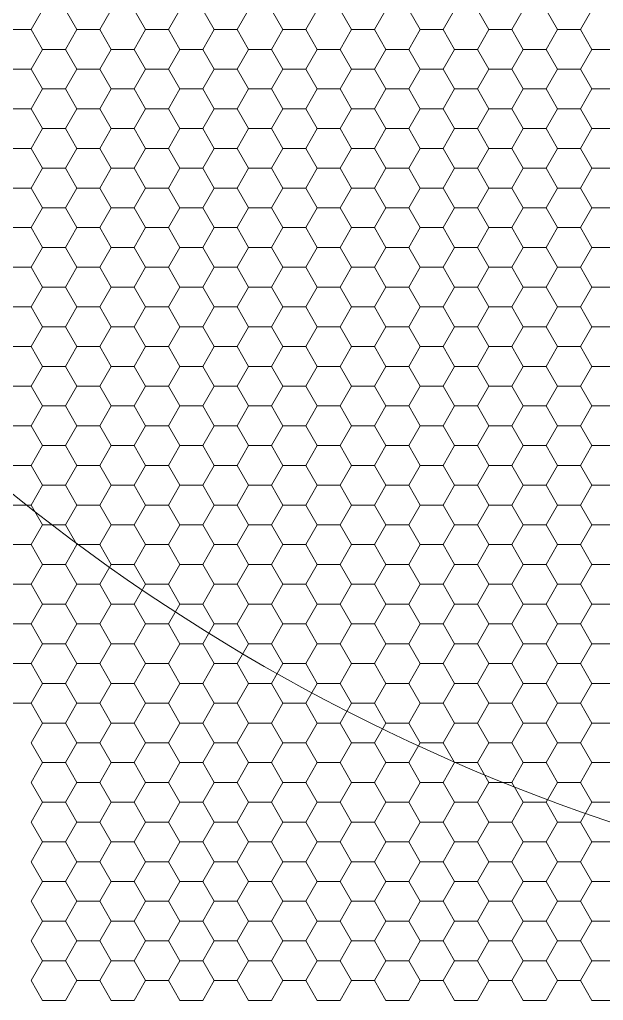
# Model space of a CAD drawing. Header units: inches. Extents: x 59 to 241, y -1 to 185.
# Drawn here: x 97.5 to 123, y -0.87 to 42 of the extents above; entities that cross this region are included whole.
import ezdxf

# ---------------------------------------------------------------- set-up
doc = ezdxf.new("R2010")
doc.units = ezdxf.units.IN
doc.header["$MEASUREMENT"] = 0
doc.layers.get('0').update_dxf_attribs({"lineweight": 0})

msp = doc.modelspace()

# ---------------------------------------------------------------- linework, layer by layer
at = {"color": 251, "linetype": 'Continuous', "lineweight": 0, "flags": 128}
for points in [[(98, 43.301), (97, 43.301), (96.5, 42.435), (97, 41.569), (98, 41.569), (98.5, 42.435)], [(101, 43.301), (100, 43.301), (99.5, 42.435), (100, 41.569), (101, 41.569), (101.5, 42.435)], [(104, 43.301), (103, 43.301), (102.5, 42.435), (103, 41.569), (104, 41.569), (104.5, 42.435)], [(107, 43.301), (106, 43.301), (105.5, 42.435), (106, 41.569), (107, 41.569), (107.5, 42.435)], [(110, 43.301), (109, 43.301), (108.5, 42.435), (109, 41.569), (110, 41.569), (110.5, 42.435)], [(113, 43.301), (112, 43.301), (111.5, 42.435), (112, 41.569), (113, 41.569), (113.5, 42.435)], [(116, 43.301), (115, 43.301), (114.5, 42.435), (115, 41.569), (116, 41.569), (116.5, 42.435)], [(119, 43.301), (118, 43.301), (117.5, 42.435), (118, 41.569), (119, 41.569), (119.5, 42.435)], [(122, 43.301), (121, 43.301), (120.5, 42.435), (121, 41.569), (122, 41.569), (122.5, 42.435)], [(99.5, 42.435), (98.5, 42.435), (98, 41.569), (98.5, 40.703), (99.5, 40.703), (100, 41.569)], [(102.5, 42.435), (101.5, 42.435), (101, 41.569), (101.5, 40.703), (102.5, 40.703), (103, 41.569)], [(105.5, 42.435), (104.5, 42.435), (104, 41.569), (104.5, 40.703), (105.5, 40.703), (106, 41.569)], [(108.5, 42.435), (107.5, 42.435), (107, 41.569), (107.5, 40.703), (108.5, 40.703), (109, 41.569)], [(111.5, 42.435), (110.5, 42.435), (110, 41.569), (110.5, 40.703), (111.5, 40.703), (112, 41.569)], [(114.5, 42.435), (113.5, 42.435), (113, 41.569), (113.5, 40.703), (114.5, 40.703), (115, 41.569)], [(117.5, 42.435), (116.5, 42.435), (116, 41.569), (116.5, 40.703), (117.5, 40.703), (118, 41.569)], [(120.5, 42.435), (119.5, 42.435), (119, 41.569), (119.5, 40.703), (120.5, 40.703), (121, 41.569)], [(123.5, 42.435), (122.5, 42.435), (122, 41.569), (122.5, 40.703), (123.5, 40.703), (124, 41.569)], [(98, 41.569), (97, 41.569), (96.5, 40.703), (97, 39.837), (98, 39.837), (98.5, 40.703)], [(101, 41.569), (100, 41.569), (99.5, 40.703), (100, 39.837), (101, 39.837), (101.5, 40.703)], [(104, 41.569), (103, 41.569), (102.5, 40.703), (103, 39.837), (104, 39.837), (104.5, 40.703)], [(107, 41.569), (106, 41.569), (105.5, 40.703), (106, 39.837), (107, 39.837), (107.5, 40.703)], [(110, 41.569), (109, 41.569), (108.5, 40.703), (109, 39.837), (110, 39.837), (110.5, 40.703)], [(113, 41.569), (112, 41.569), (111.5, 40.703), (112, 39.837), (113, 39.837), (113.5, 40.703)], [(116, 41.569), (115, 41.569), (114.5, 40.703), (115, 39.837), (116, 39.837), (116.5, 40.703)], [(119, 41.569), (118, 41.569), (117.5, 40.703), (118, 39.837), (119, 39.837), (119.5, 40.703)], [(122, 41.569), (121, 41.569), (120.5, 40.703), (121, 39.837), (122, 39.837), (122.5, 40.703)], [(99.5, 40.703), (98.5, 40.703), (98, 39.837), (98.5, 38.971), (99.5, 38.971), (100, 39.837)], [(102.5, 40.703), (101.5, 40.703), (101, 39.837), (101.5, 38.971), (102.5, 38.971), (103, 39.837)], [(105.5, 40.703), (104.5, 40.703), (104, 39.837), (104.5, 38.971), (105.5, 38.971), (106, 39.837)], [(108.5, 40.703), (107.5, 40.703), (107, 39.837), (107.5, 38.971), (108.5, 38.971), (109, 39.837)], [(111.5, 40.703), (110.5, 40.703), (110, 39.837), (110.5, 38.971), (111.5, 38.971), (112, 39.837)], [(114.5, 40.703), (113.5, 40.703), (113, 39.837), (113.5, 38.971), (114.5, 38.971), (115, 39.837)], [(117.5, 40.703), (116.5, 40.703), (116, 39.837), (116.5, 38.971), (117.5, 38.971), (118, 39.837)], [(120.5, 40.703), (119.5, 40.703), (119, 39.837), (119.5, 38.971), (120.5, 38.971), (121, 39.837)], [(123.5, 40.703), (122.5, 40.703), (122, 39.837), (122.5, 38.971), (123.5, 38.971), (124, 39.837)], [(98, 39.837), (97, 39.837), (96.5, 38.971), (97, 38.105), (98, 38.105), (98.5, 38.971)], [(101, 39.837), (100, 39.837), (99.5, 38.971), (100, 38.105), (101, 38.105), (101.5, 38.971)], [(104, 39.837), (103, 39.837), (102.5, 38.971), (103, 38.105), (104, 38.105), (104.5, 38.971)], [(107, 39.837), (106, 39.837), (105.5, 38.971), (106, 38.105), (107, 38.105), (107.5, 38.971)], [(110, 39.837), (109, 39.837), (108.5, 38.971), (109, 38.105), (110, 38.105), (110.5, 38.971)], [(113, 39.837), (112, 39.837), (111.5, 38.971), (112, 38.105), (113, 38.105), (113.5, 38.971)], [(116, 39.837), (115, 39.837), (114.5, 38.971), (115, 38.105), (116, 38.105), (116.5, 38.971)], [(119, 39.837), (118, 39.837), (117.5, 38.971), (118, 38.105), (119, 38.105), (119.5, 38.971)], [(122, 39.837), (121, 39.837), (120.5, 38.971), (121, 38.105), (122, 38.105), (122.5, 38.971)], [(99.5, 38.971), (98.5, 38.971), (98, 38.105), (98.5, 37.239), (99.5, 37.239), (100, 38.105)], [(102.5, 38.971), (101.5, 38.971), (101, 38.105), (101.5, 37.239), (102.5, 37.239), (103, 38.105)], [(105.5, 38.971), (104.5, 38.971), (104, 38.105), (104.5, 37.239), (105.5, 37.239), (106, 38.105)], [(108.5, 38.971), (107.5, 38.971), (107, 38.105), (107.5, 37.239), (108.5, 37.239), (109, 38.105)], [(111.5, 38.971), (110.5, 38.971), (110, 38.105), (110.5, 37.239), (111.5, 37.239), (112, 38.105)], [(114.5, 38.971), (113.5, 38.971), (113, 38.105), (113.5, 37.239), (114.5, 37.239), (115, 38.105)], [(117.5, 38.971), (116.5, 38.971), (116, 38.105), (116.5, 37.239), (117.5, 37.239), (118, 38.105)], [(120.5, 38.971), (119.5, 38.971), (119, 38.105), (119.5, 37.239), (120.5, 37.239), (121, 38.105)], [(123.5, 38.971), (122.5, 38.971), (122, 38.105), (122.5, 37.239), (123.5, 37.239), (124, 38.105)], [(98, 38.105), (97, 38.105), (96.5, 37.239), (97, 36.373), (98, 36.373), (98.5, 37.239)], [(101, 38.105), (100, 38.105), (99.5, 37.239), (100, 36.373), (101, 36.373), (101.5, 37.239)], [(104, 38.105), (103, 38.105), (102.5, 37.239), (103, 36.373), (104, 36.373), (104.5, 37.239)], [(107, 38.105), (106, 38.105), (105.5, 37.239), (106, 36.373), (107, 36.373), (107.5, 37.239)], [(110, 38.105), (109, 38.105), (108.5, 37.239), (109, 36.373), (110, 36.373), (110.5, 37.239)], [(113, 38.105), (112, 38.105), (111.5, 37.239), (112, 36.373), (113, 36.373), (113.5, 37.239)], [(116, 38.105), (115, 38.105), (114.5, 37.239), (115, 36.373), (116, 36.373), (116.5, 37.239)], [(119, 38.105), (118, 38.105), (117.5, 37.239), (118, 36.373), (119, 36.373), (119.5, 37.239)], [(122, 38.105), (121, 38.105), (120.5, 37.239), (121, 36.373), (122, 36.373), (122.5, 37.239)], [(99.5, 37.239), (98.5, 37.239), (98, 36.373), (98.5, 35.507), (99.5, 35.507), (100, 36.373)], [(102.5, 37.239), (101.5, 37.239), (101, 36.373), (101.5, 35.507), (102.5, 35.507), (103, 36.373)], [(105.5, 37.239), (104.5, 37.239), (104, 36.373), (104.5, 35.507), (105.5, 35.507), (106, 36.373)], [(108.5, 37.239), (107.5, 37.239), (107, 36.373), (107.5, 35.507), (108.5, 35.507), (109, 36.373)], [(111.5, 37.239), (110.5, 37.239), (110, 36.373), (110.5, 35.507), (111.5, 35.507), (112, 36.373)], [(114.5, 37.239), (113.5, 37.239), (113, 36.373), (113.5, 35.507), (114.5, 35.507), (115, 36.373)], [(117.5, 37.239), (116.5, 37.239), (116, 36.373), (116.5, 35.507), (117.5, 35.507), (118, 36.373)], [(120.5, 37.239), (119.5, 37.239), (119, 36.373), (119.5, 35.507), (120.5, 35.507), (121, 36.373)], [(123.5, 37.239), (122.5, 37.239), (122, 36.373), (122.5, 35.507), (123.5, 35.507), (124, 36.373)], [(98, 36.373), (97, 36.373), (96.5, 35.507), (97, 34.641), (98, 34.641), (98.5, 35.507)], [(101, 36.373), (100, 36.373), (99.5, 35.507), (100, 34.641), (101, 34.641), (101.5, 35.507)], [(104, 36.373), (103, 36.373), (102.5, 35.507), (103, 34.641), (104, 34.641), (104.5, 35.507)], [(107, 36.373), (106, 36.373), (105.5, 35.507), (106, 34.641), (107, 34.641), (107.5, 35.507)], [(110, 36.373), (109, 36.373), (108.5, 35.507), (109, 34.641), (110, 34.641), (110.5, 35.507)], [(113, 36.373), (112, 36.373), (111.5, 35.507), (112, 34.641), (113, 34.641), (113.5, 35.507)], [(116, 36.373), (115, 36.373), (114.5, 35.507), (115, 34.641), (116, 34.641), (116.5, 35.507)], [(119, 36.373), (118, 36.373), (117.5, 35.507), (118, 34.641), (119, 34.641), (119.5, 35.507)], [(122, 36.373), (121, 36.373), (120.5, 35.507), (121, 34.641), (122, 34.641), (122.5, 35.507)], [(99.5, 35.507), (98.5, 35.507), (98, 34.641), (98.5, 33.775), (99.5, 33.775), (100, 34.641)], [(102.5, 35.507), (101.5, 35.507), (101, 34.641), (101.5, 33.775), (102.5, 33.775), (103, 34.641)], [(105.5, 35.507), (104.5, 35.507), (104, 34.641), (104.5, 33.775), (105.5, 33.775), (106, 34.641)], [(108.5, 35.507), (107.5, 35.507), (107, 34.641), (107.5, 33.775), (108.5, 33.775), (109, 34.641)], [(111.5, 35.507), (110.5, 35.507), (110, 34.641), (110.5, 33.775), (111.5, 33.775), (112, 34.641)], [(114.5, 35.507), (113.5, 35.507), (113, 34.641), (113.5, 33.775), (114.5, 33.775), (115, 34.641)], [(117.5, 35.507), (116.5, 35.507), (116, 34.641), (116.5, 33.775), (117.5, 33.775), (118, 34.641)], [(120.5, 35.507), (119.5, 35.507), (119, 34.641), (119.5, 33.775), (120.5, 33.775), (121, 34.641)], [(123.5, 35.507), (122.5, 35.507), (122, 34.641), (122.5, 33.775), (123.5, 33.775), (124, 34.641)], [(98, 34.641), (97, 34.641), (96.5, 33.775), (97, 32.909), (98, 32.909), (98.5, 33.775)], [(101, 34.641), (100, 34.641), (99.5, 33.775), (100, 32.909), (101, 32.909), (101.5, 33.775)], [(104, 34.641), (103, 34.641), (102.5, 33.775), (103, 32.909), (104, 32.909), (104.5, 33.775)], [(107, 34.641), (106, 34.641), (105.5, 33.775), (106, 32.909), (107, 32.909), (107.5, 33.775)], [(110, 34.641), (109, 34.641), (108.5, 33.775), (109, 32.909), (110, 32.909), (110.5, 33.775)], [(113, 34.641), (112, 34.641), (111.5, 33.775), (112, 32.909), (113, 32.909), (113.5, 33.775)], [(116, 34.641), (115, 34.641), (114.5, 33.775), (115, 32.909), (116, 32.909), (116.5, 33.775)], [(119, 34.641), (118, 34.641), (117.5, 33.775), (118, 32.909), (119, 32.909), (119.5, 33.775)], [(122, 34.641), (121, 34.641), (120.5, 33.775), (121, 32.909), (122, 32.909), (122.5, 33.775)], [(99.5, 33.775), (98.5, 33.775), (98, 32.909), (98.5, 32.043), (99.5, 32.043), (100, 32.909)], [(102.5, 33.775), (101.5, 33.775), (101, 32.909), (101.5, 32.043), (102.5, 32.043), (103, 32.909)], [(105.5, 33.775), (104.5, 33.775), (104, 32.909), (104.5, 32.043), (105.5, 32.043), (106, 32.909)], [(108.5, 33.775), (107.5, 33.775), (107, 32.909), (107.5, 32.043), (108.5, 32.043), (109, 32.909)], [(111.5, 33.775), (110.5, 33.775), (110, 32.909), (110.5, 32.043), (111.5, 32.043), (112, 32.909)], [(114.5, 33.775), (113.5, 33.775), (113, 32.909), (113.5, 32.043), (114.5, 32.043), (115, 32.909)], [(117.5, 33.775), (116.5, 33.775), (116, 32.909), (116.5, 32.043), (117.5, 32.043), (118, 32.909)], [(120.5, 33.775), (119.5, 33.775), (119, 32.909), (119.5, 32.043), (120.5, 32.043), (121, 32.909)], [(123.5, 33.775), (122.5, 33.775), (122, 32.909), (122.5, 32.043), (123.5, 32.043), (124, 32.909)], [(98, 32.909), (97, 32.909), (96.5, 32.043), (97, 31.177), (98, 31.177), (98.5, 32.043)], [(101, 32.909), (100, 32.909), (99.5, 32.043), (100, 31.177), (101, 31.177), (101.5, 32.043)], [(104, 32.909), (103, 32.909), (102.5, 32.043), (103, 31.177), (104, 31.177), (104.5, 32.043)], [(107, 32.909), (106, 32.909), (105.5, 32.043), (106, 31.177), (107, 31.177), (107.5, 32.043)], [(110, 32.909), (109, 32.909), (108.5, 32.043), (109, 31.177), (110, 31.177), (110.5, 32.043)], [(113, 32.909), (112, 32.909), (111.5, 32.043), (112, 31.177), (113, 31.177), (113.5, 32.043)], [(116, 32.909), (115, 32.909), (114.5, 32.043), (115, 31.177), (116, 31.177), (116.5, 32.043)], [(119, 32.909), (118, 32.909), (117.5, 32.043), (118, 31.177), (119, 31.177), (119.5, 32.043)], [(122, 32.909), (121, 32.909), (120.5, 32.043), (121, 31.177), (122, 31.177), (122.5, 32.043)], [(99.5, 32.043), (98.5, 32.043), (98, 31.177), (98.5, 30.311), (99.5, 30.311), (100, 31.177)], [(102.5, 32.043), (101.5, 32.043), (101, 31.177), (101.5, 30.311), (102.5, 30.311), (103, 31.177)], [(105.5, 32.043), (104.5, 32.043), (104, 31.177), (104.5, 30.311), (105.5, 30.311), (106, 31.177)], [(108.5, 32.043), (107.5, 32.043), (107, 31.177), (107.5, 30.311), (108.5, 30.311), (109, 31.177)], [(111.5, 32.043), (110.5, 32.043), (110, 31.177), (110.5, 30.311), (111.5, 30.311), (112, 31.177)], [(114.5, 32.043), (113.5, 32.043), (113, 31.177), (113.5, 30.311), (114.5, 30.311), (115, 31.177)], [(117.5, 32.043), (116.5, 32.043), (116, 31.177), (116.5, 30.311), (117.5, 30.311), (118, 31.177)], [(120.5, 32.043), (119.5, 32.043), (119, 31.177), (119.5, 30.311), (120.5, 30.311), (121, 31.177)], [(123.5, 32.043), (122.5, 32.043), (122, 31.177), (122.5, 30.311), (123.5, 30.311), (124, 31.177)], [(98, 31.177), (97, 31.177), (96.5, 30.311), (97, 29.445), (98, 29.445), (98.5, 30.311)], [(101, 31.177), (100, 31.177), (99.5, 30.311), (100, 29.445), (101, 29.445), (101.5, 30.311)], [(104, 31.177), (103, 31.177), (102.5, 30.311), (103, 29.445), (104, 29.445), (104.5, 30.311)], [(107, 31.177), (106, 31.177), (105.5, 30.311), (106, 29.445), (107, 29.445), (107.5, 30.311)], [(110, 31.177), (109, 31.177), (108.5, 30.311), (109, 29.445), (110, 29.445), (110.5, 30.311)], [(113, 31.177), (112, 31.177), (111.5, 30.311), (112, 29.445), (113, 29.445), (113.5, 30.311)], [(116, 31.177), (115, 31.177), (114.5, 30.311), (115, 29.445), (116, 29.445), (116.5, 30.311)], [(119, 31.177), (118, 31.177), (117.5, 30.311), (118, 29.445), (119, 29.445), (119.5, 30.311)], [(122, 31.177), (121, 31.177), (120.5, 30.311), (121, 29.445), (122, 29.445), (122.5, 30.311)], [(99.5, 30.311), (98.5, 30.311), (98, 29.445), (98.5, 28.579), (99.5, 28.579), (100, 29.445)], [(102.5, 30.311), (101.5, 30.311), (101, 29.445), (101.5, 28.579), (102.5, 28.579), (103, 29.445)], [(105.5, 30.311), (104.5, 30.311), (104, 29.445), (104.5, 28.579), (105.5, 28.579), (106, 29.445)], [(108.5, 30.311), (107.5, 30.311), (107, 29.445), (107.5, 28.579), (108.5, 28.579), (109, 29.445)], [(111.5, 30.311), (110.5, 30.311), (110, 29.445), (110.5, 28.579), (111.5, 28.579), (112, 29.445)], [(114.5, 30.311), (113.5, 30.311), (113, 29.445), (113.5, 28.579), (114.5, 28.579), (115, 29.445)], [(117.5, 30.311), (116.5, 30.311), (116, 29.445), (116.5, 28.579), (117.5, 28.579), (118, 29.445)], [(120.5, 30.311), (119.5, 30.311), (119, 29.445), (119.5, 28.579), (120.5, 28.579), (121, 29.445)], [(123.5, 30.311), (122.5, 30.311), (122, 29.445), (122.5, 28.579), (123.5, 28.579), (124, 29.445)], [(98, 29.445), (97, 29.445), (96.5, 28.579), (97, 27.713), (98, 27.713), (98.5, 28.579)], [(101, 29.445), (100, 29.445), (99.5, 28.579), (100, 27.713), (101, 27.713), (101.5, 28.579)], [(104, 29.445), (103, 29.445), (102.5, 28.579), (103, 27.713), (104, 27.713), (104.5, 28.579)], [(107, 29.445), (106, 29.445), (105.5, 28.579), (106, 27.713), (107, 27.713), (107.5, 28.579)], [(110, 29.445), (109, 29.445), (108.5, 28.579), (109, 27.713), (110, 27.713), (110.5, 28.579)], [(113, 29.445), (112, 29.445), (111.5, 28.579), (112, 27.713), (113, 27.713), (113.5, 28.579)], [(116, 29.445), (115, 29.445), (114.5, 28.579), (115, 27.713), (116, 27.713), (116.5, 28.579)], [(119, 29.445), (118, 29.445), (117.5, 28.579), (118, 27.713), (119, 27.713), (119.5, 28.579)], [(122, 29.445), (121, 29.445), (120.5, 28.579), (121, 27.713), (122, 27.713), (122.5, 28.579)], [(99.5, 28.579), (98.5, 28.579), (98, 27.713), (98.5, 26.847), (99.5, 26.847), (100, 27.713)], [(102.5, 28.579), (101.5, 28.579), (101, 27.713), (101.5, 26.847), (102.5, 26.847), (103, 27.713)], [(105.5, 28.579), (104.5, 28.579), (104, 27.713), (104.5, 26.847), (105.5, 26.847), (106, 27.713)], [(108.5, 28.579), (107.5, 28.579), (107, 27.713), (107.5, 26.847), (108.5, 26.847), (109, 27.713)], [(111.5, 28.579), (110.5, 28.579), (110, 27.713), (110.5, 26.847), (111.5, 26.847), (112, 27.713)], [(114.5, 28.579), (113.5, 28.579), (113, 27.713), (113.5, 26.847), (114.5, 26.847), (115, 27.713)], [(117.5, 28.579), (116.5, 28.579), (116, 27.713), (116.5, 26.847), (117.5, 26.847), (118, 27.713)], [(120.5, 28.579), (119.5, 28.579), (119, 27.713), (119.5, 26.847), (120.5, 26.847), (121, 27.713)], [(123.5, 28.579), (122.5, 28.579), (122, 27.713), (122.5, 26.847), (123.5, 26.847), (124, 27.713)], [(98, 27.713), (97, 27.713), (96.5, 26.847), (97, 25.981), (98, 25.981), (98.5, 26.847)], [(101, 27.713), (100, 27.713), (99.5, 26.847), (100, 25.981), (101, 25.981), (101.5, 26.847)], [(104, 27.713), (103, 27.713), (102.5, 26.847), (103, 25.981), (104, 25.981), (104.5, 26.847)], [(107, 27.713), (106, 27.713), (105.5, 26.847), (106, 25.981), (107, 25.981), (107.5, 26.847)], [(110, 27.713), (109, 27.713), (108.5, 26.847), (109, 25.981), (110, 25.981), (110.5, 26.847)], [(113, 27.713), (112, 27.713), (111.5, 26.847), (112, 25.981), (113, 25.981), (113.5, 26.847)], [(116, 27.713), (115, 27.713), (114.5, 26.847), (115, 25.981), (116, 25.981), (116.5, 26.847)], [(119, 27.713), (118, 27.713), (117.5, 26.847), (118, 25.981), (119, 25.981), (119.5, 26.847)], [(122, 27.713), (121, 27.713), (120.5, 26.847), (121, 25.981), (122, 25.981), (122.5, 26.847)], [(99.5, 26.847), (98.5, 26.847), (98, 25.981), (98.5, 25.115), (99.5, 25.115), (100, 25.981)], [(102.5, 26.847), (101.5, 26.847), (101, 25.981), (101.5, 25.115), (102.5, 25.115), (103, 25.981)], [(105.5, 26.847), (104.5, 26.847), (104, 25.981), (104.5, 25.115), (105.5, 25.115), (106, 25.981)], [(108.5, 26.847), (107.5, 26.847), (107, 25.981), (107.5, 25.115), (108.5, 25.115), (109, 25.981)], [(111.5, 26.847), (110.5, 26.847), (110, 25.981), (110.5, 25.115), (111.5, 25.115), (112, 25.981)], [(114.5, 26.847), (113.5, 26.847), (113, 25.981), (113.5, 25.115), (114.5, 25.115), (115, 25.981)], [(117.5, 26.847), (116.5, 26.847), (116, 25.981), (116.5, 25.115), (117.5, 25.115), (118, 25.981)], [(120.5, 26.847), (119.5, 26.847), (119, 25.981), (119.5, 25.115), (120.5, 25.115), (121, 25.981)], [(123.5, 26.847), (122.5, 26.847), (122, 25.981), (122.5, 25.115), (123.5, 25.115), (124, 25.981)], [(98, 25.981), (97, 25.981), (96.5, 25.115), (97, 24.249), (98, 24.249), (98.5, 25.115)], [(101, 25.981), (100, 25.981), (99.5, 25.115), (100, 24.249), (101, 24.249), (101.5, 25.115)], [(104, 25.981), (103, 25.981), (102.5, 25.115), (103, 24.249), (104, 24.249), (104.5, 25.115)], [(107, 25.981), (106, 25.981), (105.5, 25.115), (106, 24.249), (107, 24.249), (107.5, 25.115)], [(110, 25.981), (109, 25.981), (108.5, 25.115), (109, 24.249), (110, 24.249), (110.5, 25.115)], [(113, 25.981), (112, 25.981), (111.5, 25.115), (112, 24.249), (113, 24.249), (113.5, 25.115)], [(116, 25.981), (115, 25.981), (114.5, 25.115), (115, 24.249), (116, 24.249), (116.5, 25.115)], [(119, 25.981), (118, 25.981), (117.5, 25.115), (118, 24.249), (119, 24.249), (119.5, 25.115)], [(122, 25.981), (121, 25.981), (120.5, 25.115), (121, 24.249), (122, 24.249), (122.5, 25.115)], [(99.5, 25.115), (98.5, 25.115), (98, 24.249), (98.5, 23.383), (99.5, 23.383), (100, 24.249)], [(102.5, 25.115), (101.5, 25.115), (101, 24.249), (101.5, 23.383), (102.5, 23.383), (103, 24.249)], [(105.5, 25.115), (104.5, 25.115), (104, 24.249), (104.5, 23.383), (105.5, 23.383), (106, 24.249)], [(108.5, 25.115), (107.5, 25.115), (107, 24.249), (107.5, 23.383), (108.5, 23.383), (109, 24.249)], [(111.5, 25.115), (110.5, 25.115), (110, 24.249), (110.5, 23.383), (111.5, 23.383), (112, 24.249)], [(114.5, 25.115), (113.5, 25.115), (113, 24.249), (113.5, 23.383), (114.5, 23.383), (115, 24.249)], [(117.5, 25.115), (116.5, 25.115), (116, 24.249), (116.5, 23.383), (117.5, 23.383), (118, 24.249)], [(120.5, 25.115), (119.5, 25.115), (119, 24.249), (119.5, 23.383), (120.5, 23.383), (121, 24.249)], [(123.5, 25.115), (122.5, 25.115), (122, 24.249), (122.5, 23.383), (123.5, 23.383), (124, 24.249)], [(98, 24.249), (97, 24.249), (96.5, 23.383), (97, 22.517), (98, 22.517), (98.5, 23.383)], [(101, 24.249), (100, 24.249), (99.5, 23.383), (100, 22.517), (101, 22.517), (101.5, 23.383)], [(104, 24.249), (103, 24.249), (102.5, 23.383), (103, 22.517), (104, 22.517), (104.5, 23.383)], [(107, 24.249), (106, 24.249), (105.5, 23.383), (106, 22.517), (107, 22.517), (107.5, 23.383)], [(110, 24.249), (109, 24.249), (108.5, 23.383), (109, 22.517), (110, 22.517), (110.5, 23.383)], [(113, 24.249), (112, 24.249), (111.5, 23.383), (112, 22.517), (113, 22.517), (113.5, 23.383)], [(116, 24.249), (115, 24.249), (114.5, 23.383), (115, 22.517), (116, 22.517), (116.5, 23.383)], [(119, 24.249), (118, 24.249), (117.5, 23.383), (118, 22.517), (119, 22.517), (119.5, 23.383)], [(122, 24.249), (121, 24.249), (120.5, 23.383), (121, 22.517), (122, 22.517), (122.5, 23.383)], [(99.5, 23.383), (98.5, 23.383), (98, 22.517), (98.5, 21.651), (99.5, 21.651), (100, 22.517)], [(102.5, 23.383), (101.5, 23.383), (101, 22.517), (101.5, 21.651), (102.5, 21.651), (103, 22.517)], [(105.5, 23.383), (104.5, 23.383), (104, 22.517), (104.5, 21.651), (105.5, 21.651), (106, 22.517)], [(108.5, 23.383), (107.5, 23.383), (107, 22.517), (107.5, 21.651), (108.5, 21.651), (109, 22.517)], [(111.5, 23.383), (110.5, 23.383), (110, 22.517), (110.5, 21.651), (111.5, 21.651), (112, 22.517)], [(114.5, 23.383), (113.5, 23.383), (113, 22.517), (113.5, 21.651), (114.5, 21.651), (115, 22.517)], [(117.5, 23.383), (116.5, 23.383), (116, 22.517), (116.5, 21.651), (117.5, 21.651), (118, 22.517)], [(120.5, 23.383), (119.5, 23.383), (119, 22.517), (119.5, 21.651), (120.5, 21.651), (121, 22.517)], [(123.5, 23.383), (122.5, 23.383), (122, 22.517), (122.5, 21.651), (123.5, 21.651), (124, 22.517)], [(98, 22.517), (97, 22.517), (96.5, 21.651), (97, 20.785), (98, 20.785), (98.5, 21.651)], [(101, 22.517), (100, 22.517), (99.5, 21.651), (100, 20.785), (101, 20.785), (101.5, 21.651)], [(104, 22.517), (103, 22.517), (102.5, 21.651), (103, 20.785), (104, 20.785), (104.5, 21.651)], [(107, 22.517), (106, 22.517), (105.5, 21.651), (106, 20.785), (107, 20.785), (107.5, 21.651)], [(110, 22.517), (109, 22.517), (108.5, 21.651), (109, 20.785), (110, 20.785), (110.5, 21.651)], [(113, 22.517), (112, 22.517), (111.5, 21.651), (112, 20.785), (113, 20.785), (113.5, 21.651)], [(116, 22.517), (115, 22.517), (114.5, 21.651), (115, 20.785), (116, 20.785), (116.5, 21.651)], [(119, 22.517), (118, 22.517), (117.5, 21.651), (118, 20.785), (119, 20.785), (119.5, 21.651)], [(122, 22.517), (121, 22.517), (120.5, 21.651), (121, 20.785), (122, 20.785), (122.5, 21.651)], [(99.5, 21.651), (98.5, 21.651), (98, 20.785), (98.5, 19.919), (99.5, 19.919), (100, 20.785)], [(102.5, 21.651), (101.5, 21.651), (101, 20.785), (101.5, 19.919), (102.5, 19.919), (103, 20.785)], [(105.5, 21.651), (104.5, 21.651), (104, 20.785), (104.5, 19.919), (105.5, 19.919), (106, 20.785)], [(108.5, 21.651), (107.5, 21.651), (107, 20.785), (107.5, 19.919), (108.5, 19.919), (109, 20.785)], [(111.5, 21.651), (110.5, 21.651), (110, 20.785), (110.5, 19.919), (111.5, 19.919), (112, 20.785)], [(114.5, 21.651), (113.5, 21.651), (113, 20.785), (113.5, 19.919), (114.5, 19.919), (115, 20.785)], [(117.5, 21.651), (116.5, 21.651), (116, 20.785), (116.5, 19.919), (117.5, 19.919), (118, 20.785)], [(120.5, 21.651), (119.5, 21.651), (119, 20.785), (119.5, 19.919), (120.5, 19.919), (121, 20.785)], [(123.5, 21.651), (122.5, 21.651), (122, 20.785), (122.5, 19.919), (123.5, 19.919), (124, 20.785)], [(98, 20.785), (97, 20.785), (96.5, 19.919), (97, 19.053), (98, 19.053), (98.5, 19.919)], [(101, 20.785), (100, 20.785), (99.5, 19.919), (100, 19.053), (101, 19.053), (101.5, 19.919)], [(104, 20.785), (103, 20.785), (102.5, 19.919), (103, 19.053), (104, 19.053), (104.5, 19.919)], [(107, 20.785), (106, 20.785), (105.5, 19.919), (106, 19.053), (107, 19.053), (107.5, 19.919)], [(110, 20.785), (109, 20.785), (108.5, 19.919), (109, 19.053), (110, 19.053), (110.5, 19.919)], [(113, 20.785), (112, 20.785), (111.5, 19.919), (112, 19.053), (113, 19.053), (113.5, 19.919)], [(116, 20.785), (115, 20.785), (114.5, 19.919), (115, 19.053), (116, 19.053), (116.5, 19.919)], [(119, 20.785), (118, 20.785), (117.5, 19.919), (118, 19.053), (119, 19.053), (119.5, 19.919)], [(122, 20.785), (121, 20.785), (120.5, 19.919), (121, 19.053), (122, 19.053), (122.5, 19.919)], [(99.5, 19.919), (98.5, 19.919), (98, 19.053), (98.5, 18.187), (99.5, 18.187), (100, 19.053)], [(102.5, 19.919), (101.5, 19.919), (101, 19.053), (101.5, 18.187), (102.5, 18.187), (103, 19.053)], [(105.5, 19.919), (104.5, 19.919), (104, 19.053), (104.5, 18.187), (105.5, 18.187), (106, 19.053)], [(108.5, 19.919), (107.5, 19.919), (107, 19.053), (107.5, 18.187), (108.5, 18.187), (109, 19.053)], [(111.5, 19.919), (110.5, 19.919), (110, 19.053), (110.5, 18.187), (111.5, 18.187), (112, 19.053)], [(114.5, 19.919), (113.5, 19.919), (113, 19.053), (113.5, 18.187), (114.5, 18.187), (115, 19.053)], [(117.5, 19.919), (116.5, 19.919), (116, 19.053), (116.5, 18.187), (117.5, 18.187), (118, 19.053)], [(120.5, 19.919), (119.5, 19.919), (119, 19.053), (119.5, 18.187), (120.5, 18.187), (121, 19.053)], [(123.5, 19.919), (122.5, 19.919), (122, 19.053), (122.5, 18.187), (123.5, 18.187), (124, 19.053)], [(98, 19.053), (97, 19.053), (96.5, 18.187), (97, 17.32), (98, 17.32), (98.5, 18.187)], [(101, 19.053), (100, 19.053), (99.5, 18.187), (100, 17.32), (101, 17.32), (101.5, 18.187)], [(104, 19.053), (103, 19.053), (102.5, 18.187), (103, 17.32), (104, 17.32), (104.5, 18.187)], [(107, 19.053), (106, 19.053), (105.5, 18.187), (106, 17.32), (107, 17.32), (107.5, 18.187)], [(110, 19.053), (109, 19.053), (108.5, 18.187), (109, 17.32), (110, 17.32), (110.5, 18.187)], [(113, 19.053), (112, 19.053), (111.5, 18.187), (112, 17.32), (113, 17.32), (113.5, 18.187)], [(116, 19.053), (115, 19.053), (114.5, 18.187), (115, 17.32), (116, 17.32), (116.5, 18.187)], [(119, 19.053), (118, 19.053), (117.5, 18.187), (118, 17.32), (119, 17.32), (119.5, 18.187)], [(122, 19.053), (121, 19.053), (120.5, 18.187), (121, 17.32), (122, 17.32), (122.5, 18.187)], [(99.5, 18.187), (98.5, 18.187), (98, 17.32), (98.5, 16.454), (99.5, 16.454), (100, 17.32)], [(102.5, 18.187), (101.5, 18.187), (101, 17.32), (101.5, 16.454), (102.5, 16.454), (103, 17.32)], [(105.5, 18.187), (104.5, 18.187), (104, 17.32), (104.5, 16.454), (105.5, 16.454), (106, 17.32)], [(108.5, 18.187), (107.5, 18.187), (107, 17.32), (107.5, 16.454), (108.5, 16.454), (109, 17.32)], [(111.5, 18.187), (110.5, 18.187), (110, 17.32), (110.5, 16.454), (111.5, 16.454), (112, 17.32)], [(114.5, 18.187), (113.5, 18.187), (113, 17.32), (113.5, 16.454), (114.5, 16.454), (115, 17.32)], [(117.5, 18.187), (116.5, 18.187), (116, 17.32), (116.5, 16.454), (117.5, 16.454), (118, 17.32)], [(120.5, 18.187), (119.5, 18.187), (119, 17.32), (119.5, 16.454), (120.5, 16.454), (121, 17.32)], [(123.5, 18.187), (122.5, 18.187), (122, 17.32), (122.5, 16.454), (123.5, 16.454), (124, 17.32)], [(98, 17.32), (97, 17.32), (96.5, 16.454), (97, 15.588), (98, 15.588), (98.5, 16.454)], [(101, 17.32), (100, 17.32), (99.5, 16.454), (100, 15.588), (101, 15.588), (101.5, 16.454)], [(104, 17.32), (103, 17.32), (102.5, 16.454), (103, 15.588), (104, 15.588), (104.5, 16.454)], [(107, 17.32), (106, 17.32), (105.5, 16.454), (106, 15.588), (107, 15.588), (107.5, 16.454)], [(110, 17.32), (109, 17.32), (108.5, 16.454), (109, 15.588), (110, 15.588), (110.5, 16.454)], [(113, 17.32), (112, 17.32), (111.5, 16.454), (112, 15.588), (113, 15.588), (113.5, 16.454)], [(116, 17.32), (115, 17.32), (114.5, 16.454), (115, 15.588), (116, 15.588), (116.5, 16.454)], [(119, 17.32), (118, 17.32), (117.5, 16.454), (118, 15.588), (119, 15.588), (119.5, 16.454)], [(122, 17.32), (121, 17.32), (120.5, 16.454), (121, 15.588), (122, 15.588), (122.5, 16.454)], [(99.5, 16.454), (98.5, 16.454), (98, 15.588), (98.5, 14.722), (99.5, 14.722), (100, 15.588)], [(102.5, 16.454), (101.5, 16.454), (101, 15.588), (101.5, 14.722), (102.5, 14.722), (103, 15.588)], [(105.5, 16.454), (104.5, 16.454), (104, 15.588), (104.5, 14.722), (105.5, 14.722), (106, 15.588)], [(108.5, 16.454), (107.5, 16.454), (107, 15.588), (107.5, 14.722), (108.5, 14.722), (109, 15.588)], [(111.5, 16.454), (110.5, 16.454), (110, 15.588), (110.5, 14.722), (111.5, 14.722), (112, 15.588)], [(114.5, 16.454), (113.5, 16.454), (113, 15.588), (113.5, 14.722), (114.5, 14.722), (115, 15.588)], [(117.5, 16.454), (116.5, 16.454), (116, 15.588), (116.5, 14.722), (117.5, 14.722), (118, 15.588)], [(120.5, 16.454), (119.5, 16.454), (119, 15.588), (119.5, 14.722), (120.5, 14.722), (121, 15.588)], [(123.5, 16.454), (122.5, 16.454), (122, 15.588), (122.5, 14.722), (123.5, 14.722), (124, 15.588)], [(98, 15.588), (97, 15.588), (96.5, 14.722), (97, 13.856), (98, 13.856), (98.5, 14.722)], [(101, 15.588), (100, 15.588), (99.5, 14.722), (100, 13.856), (101, 13.856), (101.5, 14.722)], [(104, 15.588), (103, 15.588), (102.5, 14.722), (103, 13.856), (104, 13.856), (104.5, 14.722)], [(107, 15.588), (106, 15.588), (105.5, 14.722), (106, 13.856), (107, 13.856), (107.5, 14.722)], [(110, 15.588), (109, 15.588), (108.5, 14.722), (109, 13.856), (110, 13.856), (110.5, 14.722)], [(113, 15.588), (112, 15.588), (111.5, 14.722), (112, 13.856), (113, 13.856), (113.5, 14.722)], [(116, 15.588), (115, 15.588), (114.5, 14.722), (115, 13.856), (116, 13.856), (116.5, 14.722)], [(119, 15.588), (118, 15.588), (117.5, 14.722), (118, 13.856), (119, 13.856), (119.5, 14.722)], [(122, 15.588), (121, 15.588), (120.5, 14.722), (121, 13.856), (122, 13.856), (122.5, 14.722)], [(99.5, 14.722), (98.5, 14.722), (98, 13.856), (98.5, 12.99), (99.5, 12.99), (100, 13.856)], [(102.5, 14.722), (101.5, 14.722), (101, 13.856), (101.5, 12.99), (102.5, 12.99), (103, 13.856)], [(105.5, 14.722), (104.5, 14.722), (104, 13.856), (104.5, 12.99), (105.5, 12.99), (106, 13.856)], [(108.5, 14.722), (107.5, 14.722), (107, 13.856), (107.5, 12.99), (108.5, 12.99), (109, 13.856)], [(111.5, 14.722), (110.5, 14.722), (110, 13.856), (110.5, 12.99), (111.5, 12.99), (112, 13.856)], [(114.5, 14.722), (113.5, 14.722), (113, 13.856), (113.5, 12.99), (114.5, 12.99), (115, 13.856)], [(117.5, 14.722), (116.5, 14.722), (116, 13.856), (116.5, 12.99), (117.5, 12.99), (118, 13.856)], [(120.5, 14.722), (119.5, 14.722), (119, 13.856), (119.5, 12.99), (120.5, 12.99), (121, 13.856)], [(123.5, 14.722), (122.5, 14.722), (122, 13.856), (122.5, 12.99), (123.5, 12.99), (124, 13.856)], [(98, 13.856), (97, 13.856), (96.5, 12.99), (97, 12.124), (98, 12.124), (98.5, 12.99)], [(101, 13.856), (100, 13.856), (99.5, 12.99), (100, 12.124), (101, 12.124), (101.5, 12.99)], [(104, 13.856), (103, 13.856), (102.5, 12.99), (103, 12.124), (104, 12.124), (104.5, 12.99)], [(107, 13.856), (106, 13.856), (105.5, 12.99), (106, 12.124), (107, 12.124), (107.5, 12.99)], [(110, 13.856), (109, 13.856), (108.5, 12.99), (109, 12.124), (110, 12.124), (110.5, 12.99)], [(113, 13.856), (112, 13.856), (111.5, 12.99), (112, 12.124), (113, 12.124), (113.5, 12.99)], [(116, 13.856), (115, 13.856), (114.5, 12.99), (115, 12.124), (116, 12.124), (116.5, 12.99)], [(119, 13.856), (118, 13.856), (117.5, 12.99), (118, 12.124), (119, 12.124), (119.5, 12.99)], [(122, 13.856), (121, 13.856), (120.5, 12.99), (121, 12.124), (122, 12.124), (122.5, 12.99)], [(99.5, 12.99), (98.5, 12.99), (98, 12.124), (98.5, 11.258), (99.5, 11.258), (100, 12.124)], [(102.5, 12.99), (101.5, 12.99), (101, 12.124), (101.5, 11.258), (102.5, 11.258), (103, 12.124)], [(105.5, 12.99), (104.5, 12.99), (104, 12.124), (104.5, 11.258), (105.5, 11.258), (106, 12.124)], [(108.5, 12.99), (107.5, 12.99), (107, 12.124), (107.5, 11.258), (108.5, 11.258), (109, 12.124)], [(111.5, 12.99), (110.5, 12.99), (110, 12.124), (110.5, 11.258), (111.5, 11.258), (112, 12.124)], [(114.5, 12.99), (113.5, 12.99), (113, 12.124), (113.5, 11.258), (114.5, 11.258), (115, 12.124)], [(117.5, 12.99), (116.5, 12.99), (116, 12.124), (116.5, 11.258), (117.5, 11.258), (118, 12.124)], [(120.5, 12.99), (119.5, 12.99), (119, 12.124), (119.5, 11.258), (120.5, 11.258), (121, 12.124)], [(123.5, 12.99), (122.5, 12.99), (122, 12.124), (122.5, 11.258), (123.5, 11.258), (124, 12.124)], [(101, 12.124), (100, 12.124), (99.5, 11.258), (100, 10.392), (101, 10.392), (101.5, 11.258)], [(104, 12.124), (103, 12.124), (102.5, 11.258), (103, 10.392), (104, 10.392), (104.5, 11.258)], [(107, 12.124), (106, 12.124), (105.5, 11.258), (106, 10.392), (107, 10.392), (107.5, 11.258)], [(110, 12.124), (109, 12.124), (108.5, 11.258), (109, 10.392), (110, 10.392), (110.5, 11.258)], [(113, 12.124), (112, 12.124), (111.5, 11.258), (112, 10.392), (113, 10.392), (113.5, 11.258)], [(116, 12.124), (115, 12.124), (114.5, 11.258), (115, 10.392), (116, 10.392), (116.5, 11.258)], [(119, 12.124), (118, 12.124), (117.5, 11.258), (118, 10.392), (119, 10.392), (119.5, 11.258)], [(122, 12.124), (121, 12.124), (120.5, 11.258), (121, 10.392), (122, 10.392), (122.5, 11.258)], [(99.5, 11.258), (98.5, 11.258), (98, 10.392), (98.5, 9.526), (99.5, 9.526), (100, 10.392)], [(102.5, 11.258), (101.5, 11.258), (101, 10.392), (101.5, 9.526), (102.5, 9.526), (103, 10.392)], [(105.5, 11.258), (104.5, 11.258), (104, 10.392), (104.5, 9.526), (105.5, 9.526), (106, 10.392)], [(108.5, 11.258), (107.5, 11.258), (107, 10.392), (107.5, 9.526), (108.5, 9.526), (109, 10.392)], [(111.5, 11.258), (110.5, 11.258), (110, 10.392), (110.5, 9.526), (111.5, 9.526), (112, 10.392)], [(114.5, 11.258), (113.5, 11.258), (113, 10.392), (113.5, 9.526), (114.5, 9.526), (115, 10.392)], [(117.5, 11.258), (116.5, 11.258), (116, 10.392), (116.5, 9.526), (117.5, 9.526), (118, 10.392)], [(120.5, 11.258), (119.5, 11.258), (119, 10.392), (119.5, 9.526), (120.5, 9.526), (121, 10.392)], [(123.5, 11.258), (122.5, 11.258), (122, 10.392), (122.5, 9.526), (123.5, 9.526), (124, 10.392)], [(101, 10.392), (100, 10.392), (99.5, 9.526), (100, 8.66), (101, 8.66), (101.5, 9.526)], [(104, 10.392), (103, 10.392), (102.5, 9.526), (103, 8.66), (104, 8.66), (104.5, 9.526)], [(107, 10.392), (106, 10.392), (105.5, 9.526), (106, 8.66), (107, 8.66), (107.5, 9.526)], [(110, 10.392), (109, 10.392), (108.5, 9.526), (109, 8.66), (110, 8.66), (110.5, 9.526)], [(113, 10.392), (112, 10.392), (111.5, 9.526), (112, 8.66), (113, 8.66), (113.5, 9.526)], [(116, 10.392), (115, 10.392), (114.5, 9.526), (115, 8.66), (116, 8.66), (116.5, 9.526)], [(119, 10.392), (118, 10.392), (117.5, 9.526), (118, 8.66), (119, 8.66), (119.5, 9.526)], [(122, 10.392), (121, 10.392), (120.5, 9.526), (121, 8.66), (122, 8.66), (122.5, 9.526)], [(99.5, 9.526), (98.5, 9.526), (98, 8.66), (98.5, 7.794), (99.5, 7.794), (100, 8.66)], [(102.5, 9.526), (101.5, 9.526), (101, 8.66), (101.5, 7.794), (102.5, 7.794), (103, 8.66)], [(105.5, 9.526), (104.5, 9.526), (104, 8.66), (104.5, 7.794), (105.5, 7.794), (106, 8.66)], [(108.5, 9.526), (107.5, 9.526), (107, 8.66), (107.5, 7.794), (108.5, 7.794), (109, 8.66)], [(111.5, 9.526), (110.5, 9.526), (110, 8.66), (110.5, 7.794), (111.5, 7.794), (112, 8.66)], [(114.5, 9.526), (113.5, 9.526), (113, 8.66), (113.5, 7.794), (114.5, 7.794), (115, 8.66)], [(117.5, 9.526), (116.5, 9.526), (116, 8.66), (116.5, 7.794), (117.5, 7.794), (118, 8.66)], [(120.5, 9.526), (119.5, 9.526), (119, 8.66), (119.5, 7.794), (120.5, 7.794), (121, 8.66)], [(123.5, 9.526), (122.5, 9.526), (122, 8.66), (122.5, 7.794), (123.5, 7.794), (124, 8.66)], [(101, 8.66), (100, 8.66), (99.5, 7.794), (100, 6.928), (101, 6.928), (101.5, 7.794)], [(104, 8.66), (103, 8.66), (102.5, 7.794), (103, 6.928), (104, 6.928), (104.5, 7.794)], [(107, 8.66), (106, 8.66), (105.5, 7.794), (106, 6.928), (107, 6.928), (107.5, 7.794)], [(110, 8.66), (109, 8.66), (108.5, 7.794), (109, 6.928), (110, 6.928), (110.5, 7.794)], [(113, 8.66), (112, 8.66), (111.5, 7.794), (112, 6.928), (113, 6.928), (113.5, 7.794)], [(116, 8.66), (115, 8.66), (114.5, 7.794), (115, 6.928), (116, 6.928), (116.5, 7.794)], [(119, 8.66), (118, 8.66), (117.5, 7.794), (118, 6.928), (119, 6.928), (119.5, 7.794)], [(122, 8.66), (121, 8.66), (120.5, 7.794), (121, 6.928), (122, 6.928), (122.5, 7.794)], [(99.5, 7.794), (98.5, 7.794), (98, 6.928), (98.5, 6.062), (99.5, 6.062), (100, 6.928)], [(102.5, 7.794), (101.5, 7.794), (101, 6.928), (101.5, 6.062), (102.5, 6.062), (103, 6.928)], [(105.5, 7.794), (104.5, 7.794), (104, 6.928), (104.5, 6.062), (105.5, 6.062), (106, 6.928)], [(108.5, 7.794), (107.5, 7.794), (107, 6.928), (107.5, 6.062), (108.5, 6.062), (109, 6.928)], [(111.5, 7.794), (110.5, 7.794), (110, 6.928), (110.5, 6.062), (111.5, 6.062), (112, 6.928)], [(114.5, 7.794), (113.5, 7.794), (113, 6.928), (113.5, 6.062), (114.5, 6.062), (115, 6.928)], [(117.5, 7.794), (116.5, 7.794), (116, 6.928), (116.5, 6.062), (117.5, 6.062), (118, 6.928)], [(120.5, 7.794), (119.5, 7.794), (119, 6.928), (119.5, 6.062), (120.5, 6.062), (121, 6.928)], [(123.5, 7.794), (122.5, 7.794), (122, 6.928), (122.5, 6.062), (123.5, 6.062), (124, 6.928)], [(101, 6.928), (100, 6.928), (99.5, 6.062), (100, 5.196), (101, 5.196), (101.5, 6.062)], [(104, 6.928), (103, 6.928), (102.5, 6.062), (103, 5.196), (104, 5.196), (104.5, 6.062)], [(107, 6.928), (106, 6.928), (105.5, 6.062), (106, 5.196), (107, 5.196), (107.5, 6.062)], [(110, 6.928), (109, 6.928), (108.5, 6.062), (109, 5.196), (110, 5.196), (110.5, 6.062)], [(113, 6.928), (112, 6.928), (111.5, 6.062), (112, 5.196), (113, 5.196), (113.5, 6.062)], [(116, 6.928), (115, 6.928), (114.5, 6.062), (115, 5.196), (116, 5.196), (116.5, 6.062)], [(119, 6.928), (118, 6.928), (117.5, 6.062), (118, 5.196), (119, 5.196), (119.5, 6.062)], [(122, 6.928), (121, 6.928), (120.5, 6.062), (121, 5.196), (122, 5.196), (122.5, 6.062)], [(99.5, 6.062), (98.5, 6.062), (98, 5.196), (98.5, 4.33), (99.5, 4.33), (100, 5.196)], [(102.5, 6.062), (101.5, 6.062), (101, 5.196), (101.5, 4.33), (102.5, 4.33), (103, 5.196)], [(105.5, 6.062), (104.5, 6.062), (104, 5.196), (104.5, 4.33), (105.5, 4.33), (106, 5.196)], [(108.5, 6.062), (107.5, 6.062), (107, 5.196), (107.5, 4.33), (108.5, 4.33), (109, 5.196)], [(111.5, 6.062), (110.5, 6.062), (110, 5.196), (110.5, 4.33), (111.5, 4.33), (112, 5.196)], [(114.5, 6.062), (113.5, 6.062), (113, 5.196), (113.5, 4.33), (114.5, 4.33), (115, 5.196)], [(117.5, 6.062), (116.5, 6.062), (116, 5.196), (116.5, 4.33), (117.5, 4.33), (118, 5.196)], [(120.5, 6.062), (119.5, 6.062), (119, 5.196), (119.5, 4.33), (120.5, 4.33), (121, 5.196)], [(123.5, 6.062), (122.5, 6.062), (122, 5.196), (122.5, 4.33), (123.5, 4.33), (124, 5.196)], [(101, 5.196), (100, 5.196), (99.5, 4.33), (100, 3.464), (101, 3.464), (101.5, 4.33)], [(104, 5.196), (103, 5.196), (102.5, 4.33), (103, 3.464), (104, 3.464), (104.5, 4.33)], [(107, 5.196), (106, 5.196), (105.5, 4.33), (106, 3.464), (107, 3.464), (107.5, 4.33)], [(110, 5.196), (109, 5.196), (108.5, 4.33), (109, 3.464), (110, 3.464), (110.5, 4.33)], [(113, 5.196), (112, 5.196), (111.5, 4.33), (112, 3.464), (113, 3.464), (113.5, 4.33)], [(116, 5.196), (115, 5.196), (114.5, 4.33), (115, 3.464), (116, 3.464), (116.5, 4.33)], [(119, 5.196), (118, 5.196), (117.5, 4.33), (118, 3.464), (119, 3.464), (119.5, 4.33)], [(122, 5.196), (121, 5.196), (120.5, 4.33), (121, 3.464), (122, 3.464), (122.5, 4.33)], [(99.5, 4.33), (98.5, 4.33), (98, 3.464), (98.5, 2.598), (99.5, 2.598), (100, 3.464)], [(102.5, 4.33), (101.5, 4.33), (101, 3.464), (101.5, 2.598), (102.5, 2.598), (103, 3.464)], [(105.5, 4.33), (104.5, 4.33), (104, 3.464), (104.5, 2.598), (105.5, 2.598), (106, 3.464)], [(108.5, 4.33), (107.5, 4.33), (107, 3.464), (107.5, 2.598), (108.5, 2.598), (109, 3.464)], [(111.5, 4.33), (110.5, 4.33), (110, 3.464), (110.5, 2.598), (111.5, 2.598), (112, 3.464)], [(114.5, 4.33), (113.5, 4.33), (113, 3.464), (113.5, 2.598), (114.5, 2.598), (115, 3.464)], [(117.5, 4.33), (116.5, 4.33), (116, 3.464), (116.5, 2.598), (117.5, 2.598), (118, 3.464)], [(120.5, 4.33), (119.5, 4.33), (119, 3.464), (119.5, 2.598), (120.5, 2.598), (121, 3.464)], [(123.5, 4.33), (122.5, 4.33), (122, 3.464), (122.5, 2.598), (123.5, 2.598), (124, 3.464)], [(101, 3.464), (100, 3.464), (99.5, 2.598), (100, 1.732), (101, 1.732), (101.5, 2.598)], [(104, 3.464), (103, 3.464), (102.5, 2.598), (103, 1.732), (104, 1.732), (104.5, 2.598)], [(107, 3.464), (106, 3.464), (105.5, 2.598), (106, 1.732), (107, 1.732), (107.5, 2.598)], [(110, 3.464), (109, 3.464), (108.5, 2.598), (109, 1.732), (110, 1.732), (110.5, 2.598)], [(113, 3.464), (112, 3.464), (111.5, 2.598), (112, 1.732), (113, 1.732), (113.5, 2.598)], [(116, 3.464), (115, 3.464), (114.5, 2.598), (115, 1.732), (116, 1.732), (116.5, 2.598)], [(119, 3.464), (118, 3.464), (117.5, 2.598), (118, 1.732), (119, 1.732), (119.5, 2.598)], [(122, 3.464), (121, 3.464), (120.5, 2.598), (121, 1.732), (122, 1.732), (122.5, 2.598)], [(99.5, 2.598), (98.5, 2.598), (98, 1.732), (98.5, 0.866), (99.5, 0.866), (100, 1.732)], [(102.5, 2.598), (101.5, 2.598), (101, 1.732), (101.5, 0.866), (102.5, 0.866), (103, 1.732)], [(105.5, 2.598), (104.5, 2.598), (104, 1.732), (104.5, 0.866), (105.5, 0.866), (106, 1.732)], [(108.5, 2.598), (107.5, 2.598), (107, 1.732), (107.5, 0.866), (108.5, 0.866), (109, 1.732)], [(111.5, 2.598), (110.5, 2.598), (110, 1.732), (110.5, 0.866), (111.5, 0.866), (112, 1.732)], [(114.5, 2.598), (113.5, 2.598), (113, 1.732), (113.5, 0.866), (114.5, 0.866), (115, 1.732)], [(117.5, 2.598), (116.5, 2.598), (116, 1.732), (116.5, 0.866), (117.5, 0.866), (118, 1.732)], [(120.5, 2.598), (119.5, 2.598), (119, 1.732), (119.5, 0.866), (120.5, 0.866), (121, 1.732)], [(123.5, 2.598), (122.5, 2.598), (122, 1.732), (122.5, 0.866), (123.5, 0.866), (124, 1.732)], [(101, 1.732), (100, 1.732), (99.5, 0.866), (100, 0), (101, 0), (101.5, 0.866)], [(104, 1.732), (103, 1.732), (102.5, 0.866), (103, 0), (104, 0), (104.5, 0.866)], [(107, 1.732), (106, 1.732), (105.5, 0.866), (106, 0), (107, 0), (107.5, 0.866)], [(110, 1.732), (109, 1.732), (108.5, 0.866), (109, 0), (110, 0), (110.5, 0.866)], [(113, 1.732), (112, 1.732), (111.5, 0.866), (112, 0), (113, 0), (113.5, 0.866)], [(116, 1.732), (115, 1.732), (114.5, 0.866), (115, 0), (116, 0), (116.5, 0.866)], [(119, 1.732), (118, 1.732), (117.5, 0.866), (118, 0), (119, 0), (119.5, 0.866)], [(122, 1.732), (121, 1.732), (120.5, 0.866), (121, 0), (122, 0), (122.5, 0.866)], [(99.5, 0.866), (98.5, 0.866), (98, 0), (98.5, -0.866), (99.5, -0.866), (100, 0)], [(102.5, 0.866), (101.5, 0.866), (101, 0), (101.5, -0.866), (102.5, -0.866), (103, 0)], [(105.5, 0.866), (104.5, 0.866), (104, 0), (104.5, -0.866), (105.5, -0.866), (106, 0)], [(108.5, 0.866), (107.5, 0.866), (107, 0), (107.5, -0.866), (108.5, -0.866), (109, 0)], [(111.5, 0.866), (110.5, 0.866), (110, 0), (110.5, -0.866), (111.5, -0.866), (112, 0)], [(114.5, 0.866), (113.5, 0.866), (113, 0), (113.5, -0.866), (114.5, -0.866), (115, 0)], [(117.5, 0.866), (116.5, 0.866), (116, 0), (116.5, -0.866), (117.5, -0.866), (118, 0)], [(120.5, 0.866), (119.5, 0.866), (119, 0), (119.5, -0.866), (120.5, -0.866), (121, 0)], [(123.5, 0.866), (122.5, 0.866), (122, 0), (122.5, -0.866), (123.5, -0.866), (124, 0)]]:
    msp.add_lwpolyline(points, close=True, dxfattribs=at)
at = {"color": 7, "linetype": 'Continuous', "lineweight": 0}
msp.add_circle((150, 86.602), 84, dxfattribs=at)

doc.saveas('drawing.dxf')
